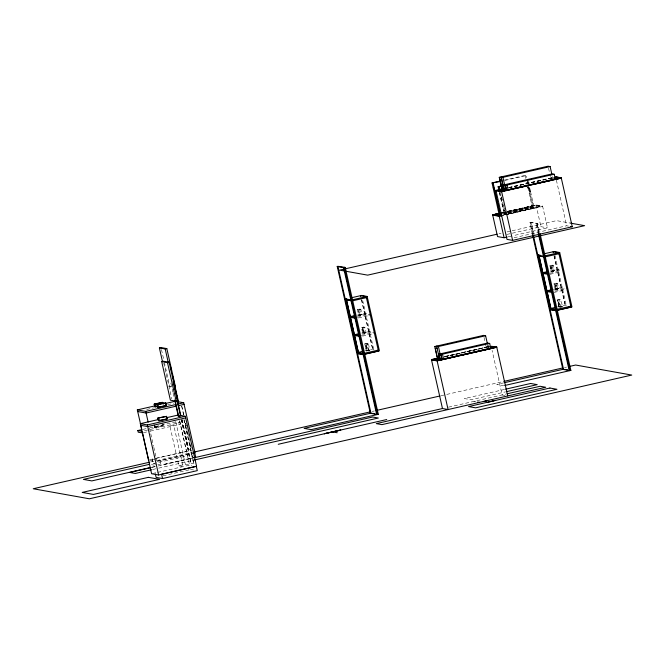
<?xml version="1.0" encoding="UTF-8"?>
<svg xmlns="http://www.w3.org/2000/svg" width="665" height="665" viewBox="0 0 665 665"><rect width="100%" height="100%" fill="white"/><g stroke="black" fill="none" stroke-linecap="round" stroke-linejoin="round"><path stroke-width="0.5" stroke-dasharray="3.33 2.49" d="M504.087 180.19L525.117 175.394L526.206 175.585L526.655 177.605M505.167 180.381L526.206 175.585M508.717 187.488L553.147 177.447M508.966 187.588L553.155 177.505M508.609 187.804L552.981 177.738M509.024 187.854L553.222 177.779M528.276 188.702L527.436 184.986C526.705 186.923 529.88 191.221 528.617 186.973M530.396 191.944L529.423 187.397L530.396 191.944L529.589 191.803L528.559 186.99M503.546 210.606L504.519 210.755L503.546 210.606L499.132 190.996M502.499 212.426L506.905 211.412M507.47 211.287L533.031 205.892L528.251 184.679M508.343 211.229L536.032 204.911L542.582 206.083L547.486 227.846L513.181 235.668M502.599 212.692L506.58 211.728M507.595 211.553L533.554 205.568L507.653 211.819M502.424 212.916L536.106 205.236L542.657 206.408L502.973 215.46M502.657 212.966L506.655 212.052M502.649 213.074L506.622 212.168M507.611 211.944L532.499 206.69L532.349 206.034L531.31 205.851L531.46 206.507M502.698 213.49L532.499 206.69M499.448 192.626L504.103 213.29L532.848 206.732L533.995 206.94L529.556 187.256M507.719 212.925L533.995 206.94M505.749 213.374L504.644 213.174L504.793 213.831L532.441 207.522L533.546 207.721L533.396 207.064L532.299 206.873L532.441 207.522M507.869 213.573L533.546 207.721M502.682 215.144L539.639 206.657L502.74 215.418M502.906 215.136L506.896 214.221M507.902 213.997L542.582 206.083M532.274 233.606L529.764 222.467L530.737 222.243L537.752 223.498L539.805 232.617M529.764 222.467L537.752 223.498M499.041 233.756L501.053 233.299M507.112 231.919L511.144 230.996M512.158 230.763L556.555 220.639L570.587 223.149M506.63 234.496L540.936 226.674L547.486 227.846M508.135 236.823L512.166 235.9M514.078 237.754L566.655 225.759L568.525 226.092M359.574 308.942L360.979 315.027L358.743 315.526L357.371 309.441L360.821 309.167L362.018 314.487L358.643 314.778M553.488 271.104L552.116 265.019L553.521 271.112L551.285 271.603L549.913 265.526L553.363 265.244L554.56 270.564L552.357 271.062L551.185 270.854L549.988 265.535M357.371 309.441L360.821 309.167M549.913 265.526L553.363 265.244M358.443 310.655L359.216 313.838M551.26 266.79L551.983 269.973M357.745 314.902L364.628 313.331L369.166 314.138M550.288 270.979L557.179 269.408L560.803 270.057M552.499 270.663L553.047 270.721L553.222 271.478L552.499 270.663L552.781 271.403M360.397 314.661L360.563 315.426L359.956 314.587L360.505 314.636M553.047 270.721L553.222 271.478M356.98 316.099L364.852 314.304L369.391 315.119M550.504 271.96L557.395 270.389L561.027 271.037M357.28 317.222L370.072 314.304M549.83 273.298L560.653 270.83M358.485 317.978L370.297 315.285M550.046 274.279L560.869 271.81M366.107 332.625L362.733 332.916L366.107 332.625L364.91 327.305L363.664 327.08L365.068 333.165L362.824 333.664L361.452 327.587L363.738 327.097M556.281 283.174L554.003 283.664L555.408 289.749L557.611 289.25L556.239 283.165L557.453 283.381L558.65 288.701L555.275 288.992L554.078 283.681L557.453 283.381M361.452 327.587L364.91 327.305M362.533 328.801L363.522 332.035L362.857 328.834M555.35 284.928L555.799 288.07M363.248 331.985L362.583 328.784M361.827 333.032L368.718 331.461L372.35 332.118M553.388 289.341L561.26 287.546L564.893 288.194M555.275 288.992L558.65 288.701M364.586 332.774L364.154 332.7L364.653 333.564L364.046 332.724M557.029 288.884L557.303 289.616L556.588 288.801L556.763 289.566L557.303 289.616M362.051 334.013L368.942 332.442L373.472 333.256M554.593 290.098L561.484 288.527L565.109 289.175M361.369 335.36L374.162 332.442M554.901 291.212L566.705 288.519M362.575 336.108L374.378 333.414M554.136 292.417L564.959 289.948M366.44 351.353L364.761 343.888L368.393 343.647L369.898 350.347L366.349 350.605L369.898 350.347M559.581 299.483L557.303 299.973L559.024 307.438L561.227 306.939L559.506 299.466L560.936 299.724L562.449 306.424L560.977 306.756M364.761 343.888L368.393 343.647M559.024 307.438L557.345 299.982L560.936 299.724M366.29 349.308L365.792 345.343M558.5 301.469L559.465 305.484M366.357 345.443L367.213 349.474M558.841 305.393L557.935 301.37L558.891 305.376M364.977 350.837L372.608 349.092L374.478 349.433M557.519 306.914L565.159 305.177L567.029 305.509M367.82 350.397L368.319 350.488L367.82 350.397L367.986 351.162M560.362 306.482L560.753 306.59M559.647 307.463L564.502 306.39M146.682 409.474L153.673 407.886M167.663 404.694L173.656 403.322M444.195 356.656L488.625 346.623L444.503 357.03M444.27 356.989L489.149 346.748M142.825 429.407L148.819 428.036M149.816 427.811L175.793 421.884L180.007 422.632L144.039 430.837M154.504 427.063L155.344 427.154M153.939 424.694L154.529 427.279L163.299 425.558L162.717 422.973M160.988 425.999L162.011 425.633M154.529 427.279L163.299 425.558M155.785 427.387L156.757 427.163M161.479 426.09L162.543 425.883M143.407 432.699L149.401 431.336M150.398 431.103L180.373 424.27L176.159 423.514M182.002 419.59L188.777 449.64L182.11 419.573M149.6 459.723L155.593 458.36M156.591 458.127L186.566 451.294L192.177 452.3M157.048 464.311L153.116 463.613L152.135 459.257L186.848 451.344L187.829 455.691L192.742 456.572M150.631 461.976L155.693 460.82M156.699 460.587L192.119 452.508M372.234 411.419L374.262 410.962M441.045 395.725L502.773 381.644M564.502 367.57L566.522 367.105M152.135 459.257L159.991 460.662L191.728 453.43M157.023 461.46L191.986 453.48M503.713 382.857L496.697 384.461L503.713 385.717M153.116 463.613L187.829 455.691M158.029 464.494L160.972 465.018L194.695 457.329M151.986 467.179L154.995 466.498M190.78 458.426L193.49 457.811M151.994 467.37L157.056 466.215M158.071 465.982L193.723 457.852M152.543 469.532L157.605 468.376M158.619 468.143L194.055 460.064M504.585 389.416L464.486 398.568L471.028 399.74L505.117 391.959M178.852 465.808L183.058 466.556L173.864 425.75L169.658 425.002L178.852 465.808L185.36 464.32L191.695 465.458M181.138 419.233L191.071 463.297L181.478 420.205M184.055 419.706L193.881 463.804L183.947 419.731M152.601 473.505L156.599 472.599M157.597 472.366L189.849 465.126M448.543 407.155L506.015 394.046M163.058 475.808L189.841 469.706M527.802 183.623L528.609 183.764M504.103 213.29L505.25 213.498L503.031 203.656M504.793 213.831L505.89 214.03M553.388 270.356L554.56 270.564M557.137 288.859L556.696 288.776L556.871 289.541M562.449 306.424L558.891 306.69L560.238 306.931L558.733 300.231M360.846 314.271L362.018 314.487M504.943 395.426L502.133 394.927L492.083 350.339M473.929 401.361L475.799 401.693M171.653 386.481L169.716 386.132L164.147 361.411M169.06 386.673L170.988 387.022M162.46 424.777L163.075 424.86M156.267 427.08L155.086 427.196L154.596 425.018M188.777 449.64L191.578 450.147M191.013 458.468L163.424 464.577L163.889 464.66M191.071 463.297L193.989 463.779M149.534 460.122L154.214 460.953M193.598 469.972L190.83 469.473L190.24 466.863M151.454 464.636L154.255 465.143M556.381 180.157L566.655 225.759M552.374 176.558L552.823 178.553L550.778 178.178L549.88 174.188M548.525 168.203L549.656 173.191M555.001 255.551L566.356 305.933M554.103 255.792L565.458 306.166M554.02 255.776L565.375 306.158M556.206 283.157L557.578 289.242M551.16 265.751L552.357 271.062M555.25 283.889L556.447 289.209M536.032 204.911L540.936 226.674M528.01 180.365L528.675 183.324M527.569 181.645L528.027 183.665M539.107 232.492L537.054 223.374L536.073 223.598L538.126 232.717M536.78 223.723L538.833 232.841M527.303 182.127L527.744 184.097M527.968 185.086L532.848 206.732M526.813 182.202L527.229 184.055L526.339 180.356M525.117 175.394L525.799 178.419M527.852 187.513L531.95 205.693M534.178 234.529L531.435 222.368L530.462 222.592L532.973 233.739M530.737 222.243L533.247 233.39M501.476 196.765L502.807 202.675M500.321 192.135L501.152 196.067M501.427 197.031L504.469 210.763M488.044 344.944L488.684 347.787M487.628 344.728L488.301 347.72M484.004 337.379L485.134 342.367M485.359 343.364L486.256 347.354M362.683 300.48L373.805 349.848M361.56 299.716L372.915 350.089M361.477 299.699L372.832 350.073M358.618 309.666L359.815 314.986M362.699 327.803L363.905 333.123M366.182 344.146L367.695 350.846M365.442 345.276L366.349 349.3M181.761 406.049L183.789 415.06M185.593 423.073L186.275 426.082M187.397 431.086L188.752 437.096M190.564 445.109L191.237 448.119M181.653 406.074L183.681 415.085M185.485 423.098L186.167 426.107M186.391 427.105L188.644 437.121M188.868 438.127L191.129 448.144M179.75 421.028L186.566 451.294M179.567 420.687L189.567 465.076M170.839 383.015L171.977 388.061M172.202 389.075L172.892 392.109M173.116 393.115L174.479 399.175M161.47 349.541L163.922 360.422M163.765 363.198L171.794 398.8M175.793 421.884L185.36 464.32M154.646 424.819L155.228 427.404M159.991 460.662L160.972 465.018M149.517 428.169L153.607 446.323M153.839 447.337L156.79 460.446M488.625 346.623L444.428 356.698L488.634 346.673M539.872 206.699L533.322 205.527L539.872 206.699M527.777 183.266L527.145 180.473L527.719 183.274M368.684 350.862L367.005 343.398L368.643 350.854"/><path stroke-width="1" d="M499.265 177.347L501.31 177.713L504.012 189.683L501.959 189.317L499.265 177.347L548.076 166.208L550.13 166.583L551.925 174.562M501.31 177.713L550.13 166.583M499.789 179.168L501.684 187.547L499.789 179.168L501.651 179.475L503.538 187.854L501.684 187.547M501.975 212.975L498.891 213.241L492.058 182.933L500.08 181.104M492.058 182.933L500.155 181.528M503.33 185.02L552.141 173.881L554.194 174.247L555.258 178.985L506.439 190.115L504.394 189.749L503.33 185.02L505.375 185.385L554.194 174.247M493.222 187.887L494.145 188.029L499.166 210.315L498.301 210.165M498.783 189.675L498.118 186.715L502.075 185.818M498.118 186.715L502.233 186.25M505.417 186.075C509.548 194.928 498.841 184.28 505.467 186.059M560.371 177.954L555.624 176.79L561.235 177.796L572.266 226.757L512.607 240.373L506.996 239.367L495.957 190.398L502.69 188.86M498.916 189.874L501.934 189.192M496.938 190.523L498.75 190.107M499.748 189.874L502.1 189.342M499.989 189.916L501.992 189.458M495.957 190.398L501.576 191.404L561.235 177.796M558.359 178.694L504.062 190.797L525.217 186.258M533.255 184.421L551.335 180.298M561.31 178.12L501.643 191.728L496.032 190.722M507.121 237.056L504.095 237.746L497.545 236.574L492.64 214.812L500.354 213.049M497.661 214.105L495.591 214.23L500.587 213.091M499.423 213.606L492.715 215.136L499.265 216.308L501.975 215.684M492.64 214.812L499.191 215.975L501.9 215.36L495.433 214.512M337.213 266.382L345.21 267.421L378.31 414.32L311.162 429.64L304.154 428.385L370.322 413.289L377.338 414.544L344.229 267.638L337.213 266.382L370.322 413.289M338.892 266.291L337.92 266.515L371.02 413.414L372.001 413.189M344.503 267.297L343.531 267.513L376.631 414.42L378.31 414.32M344.229 267.638L345.21 267.421M497.021 234.213L339.599 270.123L367.662 275.144L584.618 225.659L570.587 223.149M351.02 297.845L361.544 295.443L367.155 296.449L379.416 350.854L364.121 354.345M544.527 253.706L554.095 251.528L559.706 252.525L571.967 306.939L555.691 310.646L550.08 309.641L555.732 310.256M367.155 296.449L350.887 300.156L345.276 299.159L348.119 299.267M545.275 255.784L559.706 252.525M352.084 300.921L366.398 297.654M544.627 256.998L558.949 253.731M162.518 361.777L159.392 347.936L161.021 347.562L166.832 348.601L175.518 387.171M159.392 347.936L165.203 348.975L166.832 348.601M355.609 318.261L351.078 317.454L350.854 316.474L354.786 315.576M547.245 274.18L543.621 273.531L543.396 272.55L547.337 271.653M161.695 361.594L163.324 361.22L169.126 362.259L177.821 400.829L176.192 401.203L170.39 400.164L161.695 361.594L167.497 362.633L169.126 362.259M359.699 336.399L355.16 335.584L354.944 334.603L358.876 333.705M552.241 292.475L547.711 291.669L547.486 290.688L551.418 289.79M359.25 352.142L362.109 351.494M551.792 308.228L555.607 307.355M363.905 353.364L378.219 350.098M557.403 309.225L570.769 306.183M364.994 354.113L378.36 351.062M556.588 310.414L570.903 307.147M157.439 406.423L154.721 406.756L154.139 404.17L162.21 402.333L162.908 402.458L163.299 404.179M154.139 404.17L162.908 402.458M154.854 404.486C153.357 403.281 156.749 407.396 154.696 406.539M156.94 404.677L165.718 402.957L166.3 405.542L158.228 407.387L157.522 407.254L156.94 404.677L165.718 402.957M157.663 404.985C156.076 404.345 159.176 405.858 158.087 407.171L159.268 407.055M142.401 432.932L138.195 432.175L137.83 430.546L141.828 429.632L137.322 409.898L154.305 406.024M165.294 403.514L175.286 401.236M165.311 403.838L166.075 404.844M154.721 406.756L157.746 406.066M156.957 406.639L156.026 406.714M157.505 407.047L158.337 407.13M177.156 402.599L178.602 402.267L172.676 375.999M157.522 407.254L166.3 405.542M159.841 407.163L158.835 407.221M164.446 405.908L165.543 405.858M137.322 409.898L145.735 411.402L175.71 404.569M177.713 404.112L183.706 402.741L194.986 452.799L192.991 453.256M434.744 346.515L436.789 346.881L439.49 358.851L437.437 358.485L434.744 346.515L483.555 335.384L485.608 335.75L487.403 343.73M176.084 406.199L146.109 413.031L137.688 411.527M178.079 405.741L184.072 404.378M436.789 346.881L485.608 335.75M437.071 348.66L435.267 348.335L437.154 356.714L439.016 357.022M157.838 418.077L166.607 416.365L167.189 418.95L159.126 420.787L158.42 420.662L157.838 418.077L166.607 416.365M438.809 354.187L487.62 343.057L489.664 343.423L490.737 348.152L441.917 359.291L439.873 358.925L438.809 354.187L440.853 354.553L489.664 343.423M157.913 418.277C159.683 418.185 158.104 421.344 158.977 420.579M166.707 417.354L166.965 418.252L166.35 418.16M180.29 415.376L185.302 416.273L196.582 466.331L158.619 474.993L151.603 473.738L140.323 423.68L158.303 419.573M166.3 417.753L178.286 415.018M440.887 355.243C445.026 364.104 434.312 353.447 440.945 355.235M159.434 420.43L167.189 418.95M174.712 400.189L178.353 416.357L179.799 416.024M160.739 420.563L159.725 420.629M165.46 419.49L166.433 419.266M178.353 416.357L180.897 415.924L173.158 381.577M431.435 359.566L437.046 360.571L448.085 409.54L442.474 408.534L431.435 359.566L438.169 358.036M437.47 358.635L434.386 358.992L438.401 358.078M434.395 359.05L439.066 358.119M438.243 358.36L431.51 359.898L437.121 360.896L496.788 347.288M140.323 423.68L147.339 424.935L185.302 416.273M185.668 417.903L147.705 426.564L140.689 425.309M437.046 360.571L496.713 346.964L507.744 395.933M440.604 360.006L458.684 355.883M460.695 355.426L464.71 354.512M466.722 354.054L470.737 353.14M472.749 352.674L490.828 348.551M149.617 462.2L33.25 488.75L89.368 498.792L631.75 375.068L575.632 365.027L569.556 366.415M194.147 452.05L370.214 411.884M376.282 410.496L440.039 395.958M503.787 381.419L562.474 368.028M192.725 453.198L194.704 452.749L195.685 457.096M504.718 382.633L563.845 369.142M149.583 464.303L83.416 479.399L91.828 480.903L150.98 467.412M504.71 385.484L570.861 370.397L540.038 233.631M150.98 467.603L129.725 472.449L135.336 473.455L151.537 469.764M194.521 457.67L372.708 417.022L378.319 418.027L194.055 460.064M505.591 389.191L530.653 383.472L537.204 384.644L506.123 391.735M278.261 444.278L386.739 419.532M442.474 408.534L376.307 423.63L381.918 424.636L545.716 387.271L540.105 386.265L507.013 393.813M195.311 466.506L161.587 474.195L162.568 478.551L197.281 470.629L196.3 466.281M492.74 400.97L495.683 400.397M553.845 177.572L558.6 178.735M553.895 178.735L555.258 178.985M500.895 176.973L502.94 177.339L504.735 185.319M504.951 184.646L507.004 185.011L508.068 189.749M504.361 189.068L506.156 189.384M498.675 189.783L504.128 191.071M570.395 226.424L572.266 226.757M495.6 214.288L501.684 215.377M540.67 255.352L537.819 255.235L543.43 256.241M539.016 255.992L543.696 256.831M543.396 272.55L547.935 273.365M547.486 290.688L552.025 291.494M569.115 306.823L570.986 307.155L558.725 252.75L553.114 251.744L553.338 252.725M550.836 308.444L555.516 309.275M349.99 299.599L351.86 299.94M346.473 299.915L351.145 300.746M350.854 316.474L355.393 317.28M496.713 346.964L491.177 346.282M492.108 346.457L493.979 346.789M489.324 346.748L494.07 347.911L492.125 347.562M436.373 346.149L438.418 346.515L440.213 354.495M565.483 369.441L567.353 369.773M570.861 370.397L569.182 370.496L538.301 233.49M354.944 334.603L359.474 335.418M440.43 353.822L442.483 354.187L443.547 358.917M439.831 358.236L441.635 358.56M434.461 359.316L434.154 358.95L439.839 360.28M376.573 350.746L378.443 351.078L366.182 296.673L360.571 295.667L360.787 296.648M358.294 352.359L362.965 353.198M363.19 354.179L357.537 353.564L363.148 354.57M492.973 401.012L487.545 402.25M486.049 400.879L486.522 400.962L483.339 401.502M489.789 401.552L490.263 401.635M477.67 402.026L479.54 402.367M372.932 413.356L374.802 413.688M178.095 401.735L183.706 402.741M332.5 431.909L337.18 432.74M137.83 430.546L142.036 431.294M162.568 478.551L156.117 477.395L155.336 473.912M539.057 233.856L569.88 370.621L562.864 369.366L532.499 234.62M538.883 255.028L551.144 309.433M538.741 254.786L551.077 309.499M533.205 234.745L563.571 369.491M505.375 185.385L506.439 190.115M501.576 191.404L512.607 240.373M499.257 186.923L499.922 189.874M493.147 183.124L499.972 213.432M499.191 215.975L504.095 237.746M493.837 347.87L439.598 360.239M440.853 354.553L441.917 359.291M346.332 298.951L358.593 353.356L346.199 298.71M170.631 366.905L171.537 370.945M175.261 389.067L176.175 393.106M176.632 395.126L177.538 399.175M177.339 401.718L180.298 414.852M165.203 348.975L168.32 362.816M167.497 362.633L176.192 401.203M175.086 400.255L178.727 416.423M157.647 404.802L158.228 407.387M158.536 418.202L159.126 420.787M154.837 404.295L155.419 406.88M145.735 411.402L148.154 422.117M147.339 424.935L158.619 474.993M142.46 432.715L148.603 459.956M324.37 433.713L340.663 430.072L324.37 433.713M148.37 477.337L82.202 492.424L93.424 494.436L159.6 479.34L148.37 477.337M549.922 388.028L468.567 406.581L475.583 407.836L556.938 389.283L549.922 388.028M500.562 213.29L499.523 213.099L499.664 213.756L500.712 213.939L500.562 213.29"/></g></svg>
